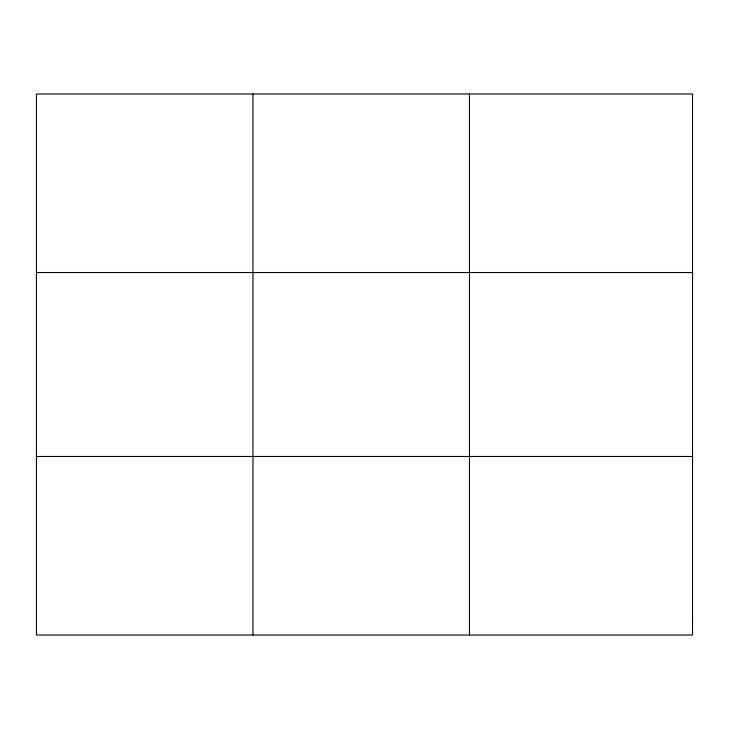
<?xml version="1.0" encoding="UTF-8"?>
<svg xmlns="http://www.w3.org/2000/svg" width="729" height="729" viewBox="0 0 729 729"><rect width="100%" height="100%" fill="white"/><g stroke="black" fill="none" stroke-linecap="round" stroke-linejoin="round"><path stroke-width="1.09" d="M252.963 93.995L252.963 635.005M469.476 93.995L469.476 635.005M36.45 272.528L692.55 272.528M36.45 456.472L692.55 456.472M692.55 623.842L692.55 635.005L36.45 635.005L36.45 93.995L692.55 93.995L692.55 623.842"/></g></svg>
